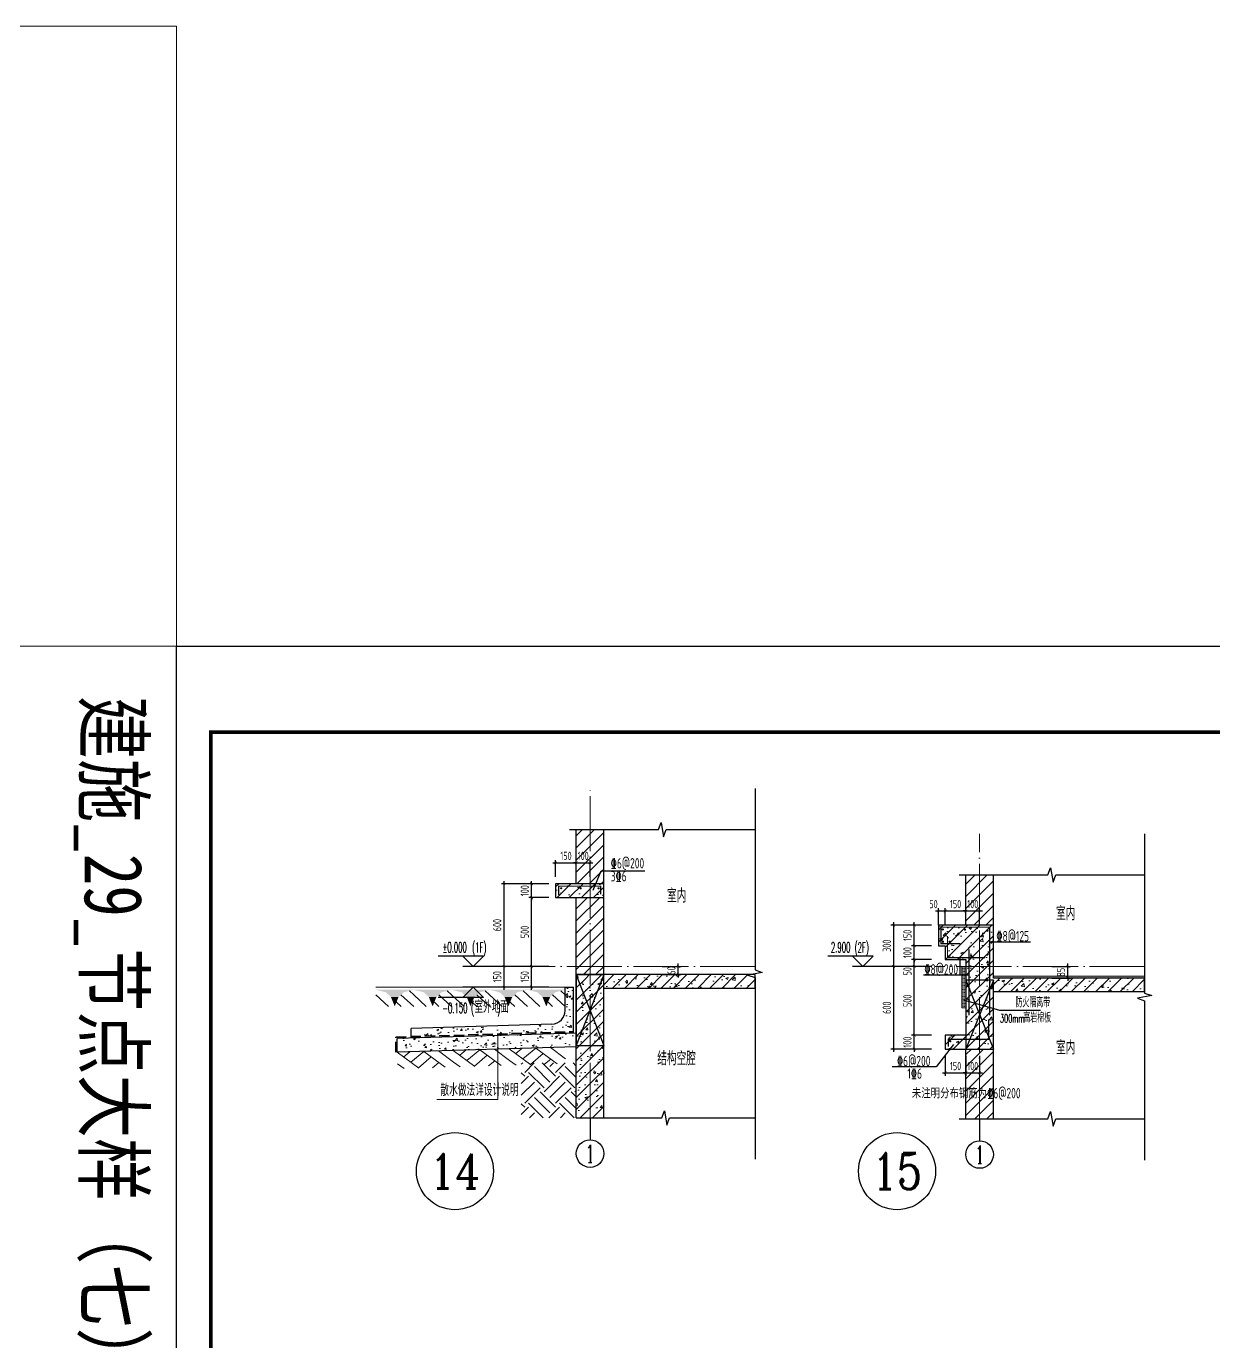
# Model space of a CAD drawing. Extents: x -668857 to 154266, y -275694 to 291306.
# Drawn here: x 112367 to 120992, y 162157 to 171707 of the extents above; entities that cross this region are included whole.
import ezdxf
from ezdxf.enums import TextEntityAlignment as Align

# ---------------------------------------------------------------- set-up
doc = ezdxf.new("R2010")
doc.units = 0
doc.header["$LTSCALE"] = 1000
doc.linetypes.add('DASH', pattern=[0.35, 0.25, -0.1])
doc.linetypes.add('DOTE', pattern=[2.42, 2, -0.2, 0.02, -0.2])
doc.layers.get('0').update_dxf_attribs({"linetype": 'CONTINUOUS'})
doc.layers.get('DEFPOINTS').update_dxf_attribs({"linetype": 'CONTINUOUS'})
for name, color, linetype in [('A-AXIS_TEXT', 7, 'CONTINUOUS'), ('AXIS', 3, 'CONTINUOUS'), ('COLUMN', 4, 'CONTINUOUS'), ('DIM', 2, 'CONTINUOUS'), ('DIM_ELEV', 3, 'CONTINUOUS'), ('DIM_IDEN', 67, 'CONTINUOUS'), ('DIM_SYMB', 3, 'CONTINUOUS'), ('PUB_TEXT', 2, 'CONTINUOUS'), ('REIN', 6, 'CONTINUOUS'), ('S-大样-砼线', 7, 'CONTINUOUS'), ('S-引出线', 40, 'CONTINUOUS'), ('TEXT', 2, 'CONTINUOUS'), ('WALL', 5, 'CONTINUOUS'), ('yichutu', 7, 'CONTINUOUS'), ('导图字', 7, 'CONTINUOUS'), ('立面-看线', 251, 'CONTINUOUS')]:
    doc.layers.add(name, color=color, linetype=linetype)
for name, color, linetype, lineweight in [('AXIS_TEXT', 7, 'CONTINUOUS', 20), ('DOTE', 19, 'DOTE', 9), ('PUB_HATCH', 8, 'CONTINUOUS', 9), ('内粉刷', 37, 'CONTINUOUS', 9), ('图框', 9, 'CONTINUOUS', 18), ('填充', 251, 'CONTINUOUS', 5), ('平面-排水沟', 86, 'CONTINUOUS', 15), ('立面-中轮廓线', 30, 'CONTINUOUS', 35), ('粉刷', 251, 'CONTINUOUS', 9)]:
    doc.layers.add(name, color=color, linetype=linetype, lineweight=lineweight)
doc.styles.add('_TCH_AXIS', font='COMPLEX', dxfattribs={"bigfont": 'GBCBIG'})
doc.styles.add('_TCH_DIM', font='SIMPLEX.shx', dxfattribs={"width": 0.7, "bigfont": 'GBCBIG.shx'})
doc.styles.add('COMPLEX', font='COMPLEX')
doc.styles.add('DIM_FONT_T3', font='SIMPLEX', dxfattribs={"width": 0.705882, "bigfont": 'GBCBIG'})
doc.styles.add('TSSD_DIMENSION', font='Tssdeng.shx', dxfattribs={"width": 0.7, "bigfont": 'tssdchn.shx'})
doc.styles.add('TSSD_REIN', font='tssdeng.shx', dxfattribs={"width": 0.7, "height": 300, "bigfont": 'tssdchn.shx'})
doc.styles.add('w', font='tssdeng.shx', dxfattribs={"width": 0.8, "bigfont": 'tssdchn.shx'})
doc.styles.add('黑体', font='simhei.ttf')
doc.dimstyles.new('TSSD_20_20', dxfattribs={"dimtxt": 60, "dimasz": 20, "dimexe": 20, "dimexo": 50, "dimgap": 20, "dimtad": 1, "dimdec": 0, "dimzin": 0, "dimdsep": 46, "dimtxsty": 'TSSD_DIMENSION', "dimblk": 'ARCHTICK', "dimblk1": 'ARCHTICK', "dimblk2": 'ARCHTICK', "dimcen": 0, "dimdle": 20, "dimclrt": 7, "dimadec": 0, "dimazin": 0, "dimtfac": 1, "dimtdec": 0, "dimtix": 1, "dimtmove": 2, "dimatfit": 3, "dimfxl": 0, "dimtolj": 1, "dimtzin": 0, "dimarcsym": 0})
pattern_1 = [(50, (28072.99, 249033.25), (143.452037, -12.550427), [15, -165]), (355, (28072.99, 249033.25), (-27.750267, 150.438427), [12, -132]), (100.4514, (28084.94, 249032.2), (115.701876, 137.88791), [12.74804, -140.22842]), (46.1842, (28072.99, 249073.25), (213.44821, -33.1038), [22.5, -247.5]), (96.6356, (28090.77, 249070.5), (186.93254, 194.82357), [19.12206, -210.3426]), (351.1842, (28072.99, 249073.25), (186.93239, 194.82372), [18, -198]), (21, (28092.99, 249063.25), (119.38141, -80.52378), [15, -165]), (326, (28092.99, 249063.25), (48.663066, 145.03001), [12, -132]), (71.4514, (28102.93, 249056.54), (168.044526, 64.5061), [12.74804, -140.22842]), (37.5, (28072.986, 249033.25), (2.431971, 66.578771), [0, -130.4, 0, -134, 0, -132.5]), (7.5, (28072.986, 249033.25), (52.613907, 78.882342), [0, -76.4, 0, -127.4, 0, -50.5]), (327.5, (28028.386, 249033.25), (106.764487, -4.510974), [0, -50, 0, -156, 0, -207]), (317.5, (28008.39, 249033.25), (116.637234, 20.020996), [0, -65, 0, -103.6, 0, -147])]
pattern_2 = [(45, (-562273.49, 314686.944), (-44.1941915, 44.1941915), [])]
pattern_3 = [(45, (-562273.49, 314642.066), (-44.194174, 44.194174), []), (50, (-562273.49, 314642.07), (179.315046, -15.688034), [18.75, -206.25]), (355, (-562273.49, 314642.07), (-34.687833, 188.048033), [15, -165]), (100.4514, (-562258.55, 314640.76), (144.627345, 172.359886), [15.935047, -175.28553]), (46.1842, (-562273.49, 314692.07), (266.81026, -41.379754), [28.125, -309.375]), (96.6356, (-562251.25, 314688.62), (233.66568, 243.52947), [23.90257, -262.92825]), (351.1842, (-562273.5, 314692.07), (233.66549, 243.52965), [22.5, -247.5]), (21, (-562248.49, 314679.57), (149.226763, -100.654723), [18.75, -206.25]), (326, (-562248.49, 314679.57), (60.828833, 181.28751), [15, -165]), (71.4514, (-562236.05, 314671.18), (210.055657, 80.632624), [15.935047, -175.28553]), (37.5, (-562273.49, 314642.066), (3.039964, 83.2234635), [0, -163, 0, -167.5, 0, -165.625]), (7.5, (-562273.49, 314642.07), (65.767384, 98.602928), [0, -95.5, 0, -159.25, 0, -63.125]), (327.5, (-562329.24, 314642.066), (133.455609, -5.638718), [0, -62.5, 0, -195, 0, -258.75]), (317.5, (-562354.24, 314642.07), (145.796542, 25.026246), [0, -81.25, 0, -129.5, 0, -183.75])]

# ---------------------------------------------------------------- blocks, each defined once
blk = doc.blocks.new('$LINEPAT$素土夯实')
at = {"color": 0}
for p, q in [((0, -210), (210, 0)), ((120, -300), (420, 0)), ((420, 0), (608, -188)), ((495, -300), (795, 0)), ((615, 0), (705, -90)), ((315, -105), (502, -293)), ((210, -210), (300, -300)), ((705, -300), (795, -210))]:
    blk.add_line(p, q, dxfattribs=at)
blk = doc.blocks.new('$LinePat$自然土壤')
at = {"color": 0}
for p, q in [((0, -90), (71, -19)), ((0, -300), (211, -89)), ((420, -300), (630, -90)), ((210, -300), (286, -224))]:
    blk.add_line(p, q, dxfattribs=at)
for points in [[(0, 0), (630, 0), (168, -45), (462, -45)], [(168, -45), (462, -45), (252, -132), (378, -132)], [(252, -132), (378, -132), (315, -300)]]:
    blk.add_solid(points, dxfattribs=at)
blk = doc.blocks.new('sanshui')
at = {"layer": '粉刷'}
h = blk.add_hatch(dxfattribs=at)
h.set_pattern_fill('混凝土', color=256, scale=20)
h.set_pattern_definition(pattern_1)
edge = h.paths.add_edge_path()
edge.add_line((346317.8, 427329.6), (346257.8, 427329.6))
edge.add_line((346257.8, 427329.6), (346257.8, 427160.3))
edge.add_arc((346157.8, 427160.3), 100, 271.71836, 360, ccw=False)
edge.add_line((346160.8, 427060.3), (345137.8, 427029.6))
edge.add_line((345137.8, 427029.6), (345137.8, 426969.6))
edge.add_line((345137.8, 426969.6), (346317.8, 427005))
edge.add_line((346317.8, 427005), (346317.8, 427329.6))
h = blk.add_hatch(dxfattribs=at)
h.set_pattern_fill('混凝土', color=256, scale=20)
h.set_pattern_definition(pattern_1)
h.paths.add_polyline_path([(346337.8, 426895.6), (346337.8, 426995.6), (345037.8, 426956.6), (345037.8, 426856.6)])
at = {"layer": 'COLUMN'}
for p, q in [((346257.8, 427329.6), (346317.8, 427329.6)), ((346257.8, 427160.3), (346257.8, 427329.6)), ((346317.8, 426995), (346317.8, 427329.6)), ((346160.8, 427060.3), (345137.8, 427029.6)), ((345137.8, 426959.6), (345137.8, 427029.6)), ((346338.1, 426995.6), (345037.8, 426956.6)), ((345037.8, 426856.6), (345037.8, 426956.6)), ((346338.1, 426895.6), (345037.8, 426856.6))]:
    blk.add_line(p, q, dxfattribs=at)
blk.add_arc((346157.8, 427160.3), 100, 271.71836, 0, dxfattribs=at)
at = {"layer": '立面-中轮廓线', "linetype": 'DASH', "ltscale": 0.3}
blk.add_lwpolyline([(345027.8, 426856.6), (345027.8, 426966.3), (346317.8, 427005)], dxfattribs=at)
at = {"layer": '粉刷'}
blk.add_line((344881.5, 427329.6), (346257.8, 427329.6), dxfattribs=at)
at = {"layer": '粉刷', "yscale": 0.4, "zscale": 0.4}
for name, p, xscale, rotation in [('$LinePat$自然土壤', (345156.8, 427309.6), -0.4369306507241237, 359.9999999999903), ('$LinePat$自然土壤', (345432, 427309.6), -0.4369306507241237, 359.9999999999903), ('$LinePat$自然土壤', (345707.3, 427309.6), -0.4369306507241237, 359.9999999999903), ('$LinePat$自然土壤', (345982.6, 427309.6), -0.4369306507241237, 359.9999999999903), ('$LinePat$自然土壤', (346257.8, 427309.6), -0.4369306507241237, 359.9999999999903), ('$LINEPAT$素土夯实', (345444.5, 426868.8), -0.5117605352322558, 1.718358001643932), ('$LINEPAT$素土夯实', (345851.2, 426881), -0.5117605352322558, 1.718358001643932), ('$LINEPAT$素土夯实', (346257.8, 426893.2), -0.5117605352322558, 1.718358001643932)]:
    blk.add_blockref(name, p, dxfattribs=dict(at, xscale=xscale, rotation=rotation))
blk = doc.blocks.new('GFDDDDRG')
at = {"layer": '图框'}
blk.add_lwpolyline([(923310, -107437), (923310, -159999), (893610, -159999), (893610, -107437)], close=True, dxfattribs=at)
blk.add_lwpolyline([(923310, -107437), (923310, -159999), (893610, -159999), (893610, -107437)], close=True, dxfattribs=at)
at = {"layer": '图框', "const_width": 50}
blk.add_lwpolyline([(894110, -159499), (922810, -159499), (922810, -108687), (894110, -108687)], close=True, dxfattribs=at)
blk = doc.blocks.new('yct-1051-594-26275-14850-25-1002.0')
at = {"layer": 'yichutu', "color": 7}
blk.add_lwpolyline([(0, 0), (0, 14850), (26275, 14850), (26275, 0)], close=True, dxfattribs=at)
blk = doc.blocks.new('VDVDXAXFSFFX')
at = {"layer": 'PUB_HATCH'}
h = blk.add_hatch(dxfattribs=at)
h.set_pattern_fill('DOTS', color=251, scale=2, style=0)
h.set_pattern_definition([(0, (924712.4965, -148185.593), (1.5875, 3.175), [0, -3.175])])
h.paths.add_polyline_path([(924682.5, -148185.6), (924712.5, -148185.6), (924712.5, -147935.6), (924712.5, -147885.6), (924712.5, -147885.6), (924712.5, -147885.6), (924682.5, -147885.6)])
at = {"layer": 'DIM_IDEN', "color": 5}
for p, q in [((924695.5, -148129.3), (924955.6, -148202.9)), ((924955.6, -148202.9), (925253.4, -148202.9))]:
    blk.add_line(p, q, dxfattribs=at)
at = {"layer": 'PUB_HATCH', "color": 5}
blk.add_lwpolyline([(924712.5, -147885.6), (924682.5, -147885.6), (924682.5, -148185.6), (924712.5, -148185.6)], close=True, dxfattribs=at)
at = {"layer": 'PUB_TEXT', "style": 'DIM_FONT_T3', "width": 0.705882}
blk.add_text('防火隔离带', height=71.49, dxfattribs=at).set_placement((925072.6, -148181.9))
at = {"layer": 'PUB_TEXT', "color": 5, "style": 'DIM_FONT_T3'}
for s, height, width, p in [('高岩棉板', 71.49, 0.705882, (925129.8, -148292.9)), ('300mm', 59.5, 0.49827, (924960.4, -148292.9))]:
    blk.add_text(s, height=height, dxfattribs=dict(at, width=width)).set_placement(p)
blk = doc.blocks.new('_ArchTick')
at = {"color": 0, "linetype": 'ByBlock', "const_width": 0.15}
blk.add_lwpolyline([(-0.5, -0.5), (0.5, 0.5)], dxfattribs=at)
blk = doc.blocks.new('*D2344')
at = {"layer": 'DEFPOINTS', "color": 0}
for p in [(116936.8, 164881.4), (117102.8, 164881.4), (116936.8, 164821.4)]:
    blk.add_point(p, dxfattribs=at)
at = {"layer": 'DIM', "color": 0, "lineweight": -2}
for p, q in [((116986.8, 164881.4), (117122.8, 164881.4)), ((117102.8, 164881.4), (117102.8, 164901.4)), ((117102.8, 164821.4), (117102.8, 164881.4)), ((116986.8, 164821.4), (117122.8, 164821.4)), ((117102.8, 164821.4), (117102.8, 164801.4))]:
    blk.add_line(p, q, dxfattribs=at)
at = {"layer": 'DIM', "color": 0, "lineweight": -2, "xscale": 20, "yscale": 20, "zscale": 20}
for p, rotation in [((117102.8, 164881.4), 270), ((117102.8, 164821.4), 90)]:
    blk.add_blockref('_ArchTick', p, dxfattribs=dict(at, rotation=rotation))
at = {"layer": 'DIM', "color": 7, "insert": (117052.8, 164851.4), "char_height": 60, "attachment_point": 5, "rotation": 90, "style": 'TSSD_DIMENSION'}
blk.add_mtext('\\A1;60', dxfattribs=at)
blk = doc.blocks.new('*D2640')
at = {"layer": 'DEFPOINTS', "color": 0}
for p in [(118667.3, 164881.4), (118967.3, 164881.4), (118967.3, 164281.4)]:
    blk.add_point(p, dxfattribs=at)
at = {"layer": 'DIM', "color": 0, "lineweight": -2}
for p, q in [((118917.3, 164881.4), (118647.3, 164881.4)), ((118667.3, 164261.4), (118667.3, 164901.4)), ((118917.3, 164281.4), (118647.3, 164281.4))]:
    blk.add_line(p, q, dxfattribs=at)
at = {"layer": 'DIM', "color": 0, "lineweight": -2, "xscale": 20, "yscale": 20, "zscale": 20}
for p, rotation in [((118667.3, 164881.4), 90), ((118667.3, 164281.4), 270)]:
    blk.add_blockref('_ArchTick', p, dxfattribs=dict(at, rotation=rotation))
at = {"layer": 'DIM', "color": 7, "insert": (118617.3, 164581.4), "char_height": 60, "attachment_point": 5, "rotation": 90, "style": 'TSSD_DIMENSION'}
blk.add_mtext('\\A1;600', dxfattribs=at)
blk = doc.blocks.new('*D2641')
at = {"layer": 'DEFPOINTS', "color": 0}
for p in [(118667.3, 165181.4), (118967.3, 165181.4), (118967.3, 164881.4)]:
    blk.add_point(p, dxfattribs=at)
at = {"layer": 'DIM', "color": 0, "lineweight": -2}
for p, q in [((118917.3, 165181.4), (118647.3, 165181.4)), ((118667.3, 164861.4), (118667.3, 165201.4)), ((118917.3, 164881.4), (118647.3, 164881.4))]:
    blk.add_line(p, q, dxfattribs=at)
at = {"layer": 'DIM', "color": 0, "lineweight": -2, "xscale": 20, "yscale": 20, "zscale": 20}
for p, rotation in [((118667.3, 165181.4), 90), ((118667.3, 164881.4), 270)]:
    blk.add_blockref('_ArchTick', p, dxfattribs=dict(at, rotation=rotation))
at = {"layer": 'DIM', "color": 7, "insert": (118617.3, 165031.4), "char_height": 60, "attachment_point": 5, "rotation": 90, "style": 'TSSD_DIMENSION'}
blk.add_mtext('\\A1;300', dxfattribs=at)
blk = doc.blocks.new('*D2643')
at = {"layer": 'DEFPOINTS', "color": 0}
for p in [(119766.7, 164881.4), (119932.7, 164881.4), (119766.7, 164796.4)]:
    blk.add_point(p, dxfattribs=at)
at = {"layer": 'DIM', "color": 0, "lineweight": -2}
for p, q in [((119816.7, 164881.4), (119952.7, 164881.4)), ((119932.7, 164881.4), (119932.7, 164901.4)), ((119932.7, 164796.4), (119932.7, 164881.4)), ((119816.7, 164796.4), (119952.7, 164796.4)), ((119932.7, 164796.4), (119932.7, 164776.4))]:
    blk.add_line(p, q, dxfattribs=at)
at = {"layer": 'DIM', "color": 0, "lineweight": -2, "xscale": 20, "yscale": 20, "zscale": 20}
for p, rotation in [((119932.7, 164881.4), 270), ((119932.7, 164796.4), 90)]:
    blk.add_blockref('_ArchTick', p, dxfattribs=dict(at, rotation=rotation))
at = {"layer": 'DIM', "color": 7, "insert": (119882.7, 164838.9), "char_height": 60, "attachment_point": 5, "rotation": 90, "style": 'TSSD_DIMENSION'}
blk.add_mtext('\\A1;85', dxfattribs=at)
blk = doc.blocks.new('*D2644')
at = {"layer": 'DEFPOINTS', "color": 0}
for p in [(116362, 165633.8), (116212, 165481.5), (116362, 165481.5)]:
    blk.add_point(p, dxfattribs=at)
at = {"layer": 'DIM', "color": 0, "lineweight": -2}
for p, q in [((116192, 165633.8), (116382, 165633.8)), ((116212, 165531.5), (116212, 165653.8)), ((116362, 165531.5), (116362, 165653.8))]:
    blk.add_line(p, q, dxfattribs=at)
at = {"layer": 'DIM', "color": 0, "lineweight": -2, "xscale": 20, "yscale": 20, "zscale": 20, "rotation": 180}
blk.add_blockref('_ArchTick', (116212, 165633.8), dxfattribs=at)
at = {"layer": 'DIM', "color": 0, "lineweight": -2, "xscale": 20, "yscale": 20, "zscale": 20}
blk.add_blockref('_ArchTick', (116362, 165633.8), dxfattribs=at)
at = {"layer": 'DIM', "color": 7, "insert": (116287, 165683.8), "char_height": 60, "attachment_point": 5, "style": 'TSSD_DIMENSION'}
blk.add_mtext('\\A1;150', dxfattribs=at)
blk = doc.blocks.new('*D2645')
at = {"layer": 'DEFPOINTS', "color": 0}
for p in [(116462, 165633.8), (116362, 165481.5), (116462, 165481.5)]:
    blk.add_point(p, dxfattribs=at)
at = {"layer": 'DIM', "color": 0, "lineweight": -2}
for p, q in [((116362, 165633.8), (116342, 165633.8)), ((116362, 165531.5), (116362, 165653.8)), ((116362, 165633.8), (116462, 165633.8)), ((116462, 165531.5), (116462, 165653.8)), ((116462, 165633.8), (116482, 165633.8))]:
    blk.add_line(p, q, dxfattribs=at)
at = {"layer": 'DIM', "color": 0, "lineweight": -2, "xscale": 20, "yscale": 20, "zscale": 20}
blk.add_blockref('_ArchTick', (116362, 165633.8), dxfattribs=at)
at = {"layer": 'DIM', "color": 0, "lineweight": -2, "xscale": 20, "yscale": 20, "zscale": 20, "rotation": 180}
blk.add_blockref('_ArchTick', (116462, 165633.8), dxfattribs=at)
at = {"layer": 'DIM', "color": 7, "insert": (116412, 165683.8), "char_height": 60, "attachment_point": 5, "style": 'TSSD_DIMENSION'}
blk.add_mtext('\\A1;100', dxfattribs=at)
blk = doc.blocks.new('*D2646')
at = {"layer": 'DEFPOINTS', "color": 0}
for p in [(116037.4, 165481.4), (116212, 165481.4), (116212, 165381.4)]:
    blk.add_point(p, dxfattribs=at)
at = {"layer": 'DIM', "color": 0, "lineweight": -2}
for p, q in [((116162, 165481.4), (116017.4, 165481.4)), ((116037.4, 165481.4), (116037.4, 165501.4)), ((116037.4, 165381.4), (116037.4, 165481.4)), ((116162, 165381.4), (116017.4, 165381.4)), ((116037.4, 165381.4), (116037.4, 165361.4))]:
    blk.add_line(p, q, dxfattribs=at)
at = {"layer": 'DIM', "color": 0, "lineweight": -2, "xscale": 20, "yscale": 20, "zscale": 20}
for p, rotation in [((116037.4, 165481.4), 270), ((116037.4, 165381.4), 90)]:
    blk.add_blockref('_ArchTick', p, dxfattribs=dict(at, rotation=rotation))
at = {"layer": 'DIM', "color": 7, "insert": (115987.4, 165431.4), "char_height": 60, "attachment_point": 5, "rotation": 90, "style": 'TSSD_DIMENSION'}
blk.add_mtext('\\A1;100', dxfattribs=at)
blk = doc.blocks.new('*D2647')
at = {"layer": 'DEFPOINTS', "color": 0}
for p in [(116037.4, 165381.4), (116212, 165381.4), (116212, 164881.4)]:
    blk.add_point(p, dxfattribs=at)
at = {"layer": 'DIM', "color": 0, "lineweight": -2}
for p, q in [((116162, 165381.4), (116017.4, 165381.4)), ((116037.4, 164861.4), (116037.4, 165401.4)), ((116162, 164881.4), (116017.4, 164881.4))]:
    blk.add_line(p, q, dxfattribs=at)
at = {"layer": 'DIM', "color": 0, "lineweight": -2, "xscale": 20, "yscale": 20, "zscale": 20}
for p, rotation in [((116037.4, 165381.4), 90), ((116037.4, 164881.4), 270)]:
    blk.add_blockref('_ArchTick', p, dxfattribs=dict(at, rotation=rotation))
at = {"layer": 'DIM', "color": 7, "insert": (115987.4, 165131.4), "char_height": 60, "attachment_point": 5, "rotation": 90, "style": 'TSSD_DIMENSION'}
blk.add_mtext('\\A1;500', dxfattribs=at)
blk = doc.blocks.new('*D2648')
at = {"layer": 'DEFPOINTS', "color": 0}
for p in [(116037.4, 164881.4), (116212, 164881.4), (116212, 164731.4)]:
    blk.add_point(p, dxfattribs=at)
at = {"layer": 'DIM', "color": 0, "lineweight": -2}
for p, q in [((116162, 164881.4), (116017.4, 164881.4)), ((116037.4, 164711.4), (116037.4, 164901.4)), ((116162, 164731.4), (116017.4, 164731.4))]:
    blk.add_line(p, q, dxfattribs=at)
at = {"layer": 'DIM', "color": 0, "lineweight": -2, "xscale": 20, "yscale": 20, "zscale": 20}
for p, rotation in [((116037.4, 164881.4), 90), ((116037.4, 164731.4), 270)]:
    blk.add_blockref('_ArchTick', p, dxfattribs=dict(at, rotation=rotation))
at = {"layer": 'DIM', "color": 7, "insert": (115987.4, 164806.4), "char_height": 60, "attachment_point": 5, "rotation": 90, "style": 'TSSD_DIMENSION'}
blk.add_mtext('\\A1;150', dxfattribs=at)
blk = doc.blocks.new('*D2649')
at = {"layer": 'DEFPOINTS', "color": 0}
for p in [(119041.9, 165283.8), (118991.9, 165131.5), (119041.9, 165131.5)]:
    blk.add_point(p, dxfattribs=at)
at = {"layer": 'DIM', "color": 0, "lineweight": -2}
for p, q in [((118971.9, 165283.8), (119061.9, 165283.8)), ((118991.9, 165181.5), (118991.9, 165303.8)), ((119041.9, 165181.5), (119041.9, 165303.8))]:
    blk.add_line(p, q, dxfattribs=at)
at = {"layer": 'DIM', "color": 0, "lineweight": -2, "xscale": 20, "yscale": 20, "zscale": 20, "rotation": 180}
blk.add_blockref('_ArchTick', (118991.9, 165283.8), dxfattribs=at)
at = {"layer": 'DIM', "color": 0, "lineweight": -2, "xscale": 20, "yscale": 20, "zscale": 20}
blk.add_blockref('_ArchTick', (119041.9, 165283.8), dxfattribs=at)
at = {"layer": 'DIM', "color": 7, "insert": (118956.5, 165333.8), "char_height": 60, "attachment_point": 5, "style": 'TSSD_DIMENSION'}
blk.add_mtext('\\A1;50', dxfattribs=at)
blk = doc.blocks.new('*D2650')
at = {"layer": 'DEFPOINTS', "color": 0}
for p in [(119191.9, 165283.8), (119041.9, 165131.5), (119191.9, 165131.5)]:
    blk.add_point(p, dxfattribs=at)
at = {"layer": 'DIM', "color": 0, "lineweight": -2}
for p, q in [((119021.9, 165283.8), (119211.9, 165283.8)), ((119041.9, 165181.5), (119041.9, 165303.8)), ((119191.9, 165181.5), (119191.9, 165303.8))]:
    blk.add_line(p, q, dxfattribs=at)
at = {"layer": 'DIM', "color": 0, "lineweight": -2, "xscale": 20, "yscale": 20, "zscale": 20, "rotation": 180}
blk.add_blockref('_ArchTick', (119041.9, 165283.8), dxfattribs=at)
at = {"layer": 'DIM', "color": 0, "lineweight": -2, "xscale": 20, "yscale": 20, "zscale": 20}
blk.add_blockref('_ArchTick', (119191.9, 165283.8), dxfattribs=at)
at = {"layer": 'DIM', "color": 7, "insert": (119116.9, 165333.8), "char_height": 60, "attachment_point": 5, "style": 'TSSD_DIMENSION'}
blk.add_mtext('\\A1;150', dxfattribs=at)
blk = doc.blocks.new('*D2651')
at = {"layer": 'DEFPOINTS', "color": 0}
for p in [(119291.9, 165283.8), (119191.9, 165131.5), (119291.9, 165131.5)]:
    blk.add_point(p, dxfattribs=at)
at = {"layer": 'DIM', "color": 0, "lineweight": -2}
for p, q in [((119191.9, 165283.8), (119171.9, 165283.8)), ((119191.9, 165181.5), (119191.9, 165303.8)), ((119191.9, 165283.8), (119291.9, 165283.8)), ((119291.9, 165181.5), (119291.9, 165303.8)), ((119291.9, 165283.8), (119311.9, 165283.8))]:
    blk.add_line(p, q, dxfattribs=at)
at = {"layer": 'DIM', "color": 0, "lineweight": -2, "xscale": 20, "yscale": 20, "zscale": 20}
blk.add_blockref('_ArchTick', (119191.9, 165283.8), dxfattribs=at)
at = {"layer": 'DIM', "color": 0, "lineweight": -2, "xscale": 20, "yscale": 20, "zscale": 20, "rotation": 180}
blk.add_blockref('_ArchTick', (119291.9, 165283.8), dxfattribs=at)
at = {"layer": 'DIM', "color": 7, "insert": (119241.9, 165333.8), "char_height": 60, "attachment_point": 5, "style": 'TSSD_DIMENSION'}
blk.add_mtext('\\A1;100', dxfattribs=at)
blk = doc.blocks.new('*D2652')
at = {"layer": 'DEFPOINTS', "color": 0}
for p in [(119041.9, 164281.4), (119191.9, 164281.4), (119191.9, 164107.7)]:
    blk.add_point(p, dxfattribs=at)
at = {"layer": 'DIM', "color": 0, "lineweight": -2}
for p, q in [((119041.9, 164231.4), (119041.9, 164087.7)), ((119191.9, 164231.4), (119191.9, 164087.7)), ((119021.9, 164107.7), (119211.9, 164107.7))]:
    blk.add_line(p, q, dxfattribs=at)
at = {"layer": 'DIM', "color": 0, "lineweight": -2, "xscale": 20, "yscale": 20, "zscale": 20, "rotation": 180}
blk.add_blockref('_ArchTick', (119041.9, 164107.7), dxfattribs=at)
at = {"layer": 'DIM', "color": 0, "lineweight": -2, "xscale": 20, "yscale": 20, "zscale": 20}
blk.add_blockref('_ArchTick', (119191.9, 164107.7), dxfattribs=at)
at = {"layer": 'DIM', "color": 7, "insert": (119116.9, 164157.7), "char_height": 60, "attachment_point": 5, "style": 'TSSD_DIMENSION'}
blk.add_mtext('\\A1;150', dxfattribs=at)
blk = doc.blocks.new('*D2653')
at = {"layer": 'DEFPOINTS', "color": 0}
for p in [(119191.9, 164281.4), (119291.9, 164281.4), (119291.9, 164107.7)]:
    blk.add_point(p, dxfattribs=at)
at = {"layer": 'DIM', "color": 0, "lineweight": -2}
for p, q in [((119191.9, 164231.4), (119191.9, 164087.7)), ((119291.9, 164231.4), (119291.9, 164087.7)), ((119191.9, 164107.7), (119171.9, 164107.7)), ((119191.9, 164107.7), (119291.9, 164107.7)), ((119291.9, 164107.7), (119311.9, 164107.7))]:
    blk.add_line(p, q, dxfattribs=at)
at = {"layer": 'DIM', "color": 0, "lineweight": -2, "xscale": 20, "yscale": 20, "zscale": 20}
blk.add_blockref('_ArchTick', (119191.9, 164107.7), dxfattribs=at)
at = {"layer": 'DIM', "color": 0, "lineweight": -2, "xscale": 20, "yscale": 20, "zscale": 20, "rotation": 180}
blk.add_blockref('_ArchTick', (119291.9, 164107.7), dxfattribs=at)
at = {"layer": 'DIM', "color": 7, "insert": (119241.9, 164157.7), "char_height": 60, "attachment_point": 5, "style": 'TSSD_DIMENSION'}
blk.add_mtext('\\A1;100', dxfattribs=at)
blk = doc.blocks.new('*D2654')
at = {"layer": 'DEFPOINTS', "color": 0}
for p in [(118817.3, 165181.4), (118991.9, 165181.4), (118991.9, 165031.4)]:
    blk.add_point(p, dxfattribs=at)
at = {"layer": 'DIM', "color": 0, "lineweight": -2}
for p, q in [((118941.9, 165181.4), (118797.3, 165181.4)), ((118817.3, 165011.4), (118817.3, 165201.4)), ((118941.9, 165031.4), (118797.3, 165031.4))]:
    blk.add_line(p, q, dxfattribs=at)
at = {"layer": 'DIM', "color": 0, "lineweight": -2, "xscale": 20, "yscale": 20, "zscale": 20}
for p, rotation in [((118817.3, 165181.4), 90), ((118817.3, 165031.4), 270)]:
    blk.add_blockref('_ArchTick', p, dxfattribs=dict(at, rotation=rotation))
at = {"layer": 'DIM', "color": 7, "insert": (118767.3, 165106.4), "char_height": 60, "attachment_point": 5, "rotation": 90, "style": 'TSSD_DIMENSION'}
blk.add_mtext('\\A1;150', dxfattribs=at)
blk = doc.blocks.new('*D2655')
at = {"layer": 'DEFPOINTS', "color": 0}
for p in [(118817.3, 165031.4), (118991.9, 165031.4), (118991.9, 164931.4)]:
    blk.add_point(p, dxfattribs=at)
at = {"layer": 'DIM', "color": 0, "lineweight": -2}
for p, q in [((118817.3, 165031.4), (118817.3, 165051.4)), ((118941.9, 165031.4), (118797.3, 165031.4)), ((118817.3, 164931.4), (118817.3, 165031.4)), ((118941.9, 164931.4), (118797.3, 164931.4)), ((118817.3, 164931.4), (118817.3, 164911.4))]:
    blk.add_line(p, q, dxfattribs=at)
at = {"layer": 'DIM', "color": 0, "lineweight": -2, "xscale": 20, "yscale": 20, "zscale": 20}
for p, rotation in [((118817.3, 165031.4), 270), ((118817.3, 164931.4), 90)]:
    blk.add_blockref('_ArchTick', p, dxfattribs=dict(at, rotation=rotation))
at = {"layer": 'DIM', "color": 7, "insert": (118767.3, 164981.4), "char_height": 60, "attachment_point": 5, "rotation": 90, "style": 'TSSD_DIMENSION'}
blk.add_mtext('\\A1;100', dxfattribs=at)
blk = doc.blocks.new('*D2656')
at = {"layer": 'DEFPOINTS', "color": 0}
for p in [(118817.3, 164931.4), (118991.9, 164931.4), (118991.9, 164881.4)]:
    blk.add_point(p, dxfattribs=at)
at = {"layer": 'DIM', "color": 0, "lineweight": -2}
for p, q in [((118817.3, 164861.4), (118817.3, 164951.4)), ((118941.9, 164931.4), (118797.3, 164931.4)), ((118941.9, 164881.4), (118797.3, 164881.4))]:
    blk.add_line(p, q, dxfattribs=at)
at = {"layer": 'DIM', "color": 0, "lineweight": -2, "xscale": 20, "yscale": 20, "zscale": 20}
for p, rotation in [((118817.3, 164931.4), 90), ((118817.3, 164881.4), 270)]:
    blk.add_blockref('_ArchTick', p, dxfattribs=dict(at, rotation=rotation))
at = {"layer": 'DIM', "color": 7, "insert": (118767.3, 164846), "char_height": 60, "attachment_point": 5, "rotation": 90, "style": 'TSSD_DIMENSION'}
blk.add_mtext('\\A1;50', dxfattribs=at)
blk = doc.blocks.new('*D2657')
at = {"layer": 'DEFPOINTS', "color": 0}
for p in [(118817.3, 164881.4), (118991.9, 164881.4), (118991.9, 164381.4)]:
    blk.add_point(p, dxfattribs=at)
at = {"layer": 'DIM', "color": 0, "lineweight": -2}
for p, q in [((118941.9, 164881.4), (118797.3, 164881.4)), ((118817.3, 164361.4), (118817.3, 164901.4)), ((118941.9, 164381.4), (118797.3, 164381.4))]:
    blk.add_line(p, q, dxfattribs=at)
at = {"layer": 'DIM', "color": 0, "lineweight": -2, "xscale": 20, "yscale": 20, "zscale": 20}
for p, rotation in [((118817.3, 164881.4), 90), ((118817.3, 164381.4), 270)]:
    blk.add_blockref('_ArchTick', p, dxfattribs=dict(at, rotation=rotation))
at = {"layer": 'DIM', "color": 7, "insert": (118767.3, 164631.4), "char_height": 60, "attachment_point": 5, "rotation": 90, "style": 'TSSD_DIMENSION'}
blk.add_mtext('\\A1;500', dxfattribs=at)
blk = doc.blocks.new('*D2658')
at = {"layer": 'DEFPOINTS', "color": 0}
for p in [(118817.3, 164381.4), (118991.9, 164381.4), (118991.9, 164281.4)]:
    blk.add_point(p, dxfattribs=at)
at = {"layer": 'DIM', "color": 0, "lineweight": -2}
for p, q in [((118941.9, 164381.4), (118797.3, 164381.4)), ((118817.3, 164381.4), (118817.3, 164401.4)), ((118817.3, 164281.4), (118817.3, 164381.4)), ((118941.9, 164281.4), (118797.3, 164281.4)), ((118817.3, 164281.4), (118817.3, 164261.4))]:
    blk.add_line(p, q, dxfattribs=at)
at = {"layer": 'DIM', "color": 0, "lineweight": -2, "xscale": 20, "yscale": 20, "zscale": 20}
for p, rotation in [((118817.3, 164381.4), 270), ((118817.3, 164281.4), 90)]:
    blk.add_blockref('_ArchTick', p, dxfattribs=dict(at, rotation=rotation))
at = {"layer": 'DIM', "color": 7, "insert": (118767.3, 164331.4), "char_height": 60, "attachment_point": 5, "rotation": 90, "style": 'TSSD_DIMENSION'}
blk.add_mtext('\\A1;100', dxfattribs=at)
blk = doc.blocks.new('*D2666')
at = {"layer": 'DEFPOINTS', "color": 0}
for p in [(115837.4, 164881.4), (116137.4, 164881.4), (116137.4, 164731)]:
    blk.add_point(p, dxfattribs=at)
at = {"layer": 'DIM', "color": 0, "lineweight": -2}
for p, q in [((116087.4, 164881.4), (115817.4, 164881.4)), ((115837.4, 164711), (115837.4, 164901.4)), ((116087.4, 164731), (115817.4, 164731))]:
    blk.add_line(p, q, dxfattribs=at)
at = {"layer": 'DIM', "color": 0, "lineweight": -2, "xscale": 20, "yscale": 20, "zscale": 20}
for p, rotation in [((115837.4, 164881.4), 90), ((115837.4, 164731), 270)]:
    blk.add_blockref('_ArchTick', p, dxfattribs=dict(at, rotation=rotation))
at = {"layer": 'DIM', "color": 7, "insert": (115787.4, 164806.2), "char_height": 60, "attachment_point": 5, "rotation": 90, "style": 'TSSD_DIMENSION'}
blk.add_mtext('\\A1;150', dxfattribs=at)
blk = doc.blocks.new('*D2667')
at = {"layer": 'DEFPOINTS', "color": 0}
for p in [(115837.4, 165481.4), (116137.4, 165481.4), (116137.4, 164881.4)]:
    blk.add_point(p, dxfattribs=at)
at = {"layer": 'DIM', "color": 0, "lineweight": -2}
for p, q in [((116087.4, 165481.4), (115817.4, 165481.4)), ((115837.4, 164861.4), (115837.4, 165501.4)), ((116087.4, 164881.4), (115817.4, 164881.4))]:
    blk.add_line(p, q, dxfattribs=at)
at = {"layer": 'DIM', "color": 0, "lineweight": -2, "xscale": 20, "yscale": 20, "zscale": 20}
for p, rotation in [((115837.4, 165481.4), 90), ((115837.4, 164881.4), 270)]:
    blk.add_blockref('_ArchTick', p, dxfattribs=dict(at, rotation=rotation))
at = {"layer": 'DIM', "color": 7, "insert": (115787.4, 165181.4), "char_height": 60, "attachment_point": 5, "rotation": 90, "style": 'TSSD_DIMENSION'}
blk.add_mtext('\\A1;600', dxfattribs=at)
blk = doc.blocks.new('_AXISO')
blk.add_circle((0, 0), 0.5)
at = {"layer": 'A-AXIS_TEXT', "style": 'COMPLEX', "width": 1.041667}
blk.add_attdef('A', text='', height=0.56, dxfattribs=at).set_placement((-0.25, -0.28), (0.25, -0.28), align=Align.FIT)
blk = doc.blocks.new('20210809.04121594')
at = {"layer": 'REIN', "const_width": 9}
blk.add_lwpolyline([(87154.5, 67699.5), (87154.5, 67763.3), (87458.5, 67763.3), (87458.5, 67705.3)], dxfattribs=at)
at = {"layer": 'REIN', "const_width": 8}
for points in [[(87168, 67748.2, 1), (87176, 67748.2, 1)], [(87309.6, 67748.2, 1), (87317.6, 67748.2, 1)], [(87439.5, 67748.2, 1), (87447.5, 67748.2, 1)]]:
    blk.add_lwpolyline(points, format="xyb", close=True, dxfattribs=at)
at = {"layer": 'S-大样-砼线'}
for p, q in [((87281.9, 67120.9), (87481.9, 66605.9)), ((87481.9, 67120.9), (87281.9, 66605.9))]:
    blk.add_line(p, q, dxfattribs=at)
blk.add_lwpolyline([(87481.9, 67120.9), (87281.9, 67120.9), (87281.9, 66605.9), (87481.9, 66605.9)], close=True, dxfattribs=at)
at = {"layer": 'S-引出线'}
blk.add_lwpolyline([(87404, 67733.9), (87462.1, 67875.5), (87780.5, 67875.5)], dxfattribs=at)
at = {"layer": 'TEXT', "style": 'w', "width": 0.7}
for s, p in [('%%1326@200', (87531.6, 67892.2)), ('3%%1326', (87531.6, 67797.9))]:
    blk.add_text(s, height=75, rotation=0, dxfattribs=at).set_placement(p)
blk = doc.blocks.new('A$C696610E5')
at = {"layer": 'REIN', "const_width": 9}
for points in [[(494.5, 974.7), (353.3, 974.7), (353.3, 1095), (708.3, 1095), (708.3, 454.9)], [(401.6, 1031.7), (401.6, 872.6), (673.9, 872.6)], [(557.8, 934), (557.8, 454.9)]]:
    blk.add_lwpolyline(points, dxfattribs=at)
at = {"layer": 'REIN', "const_width": 8}
for points in [[(363.4, 1078.3, 1), (371.4, 1078.3, 1)], [(524.5, 1076.9, 1), (532.5, 1076.9, 1)], [(687.7, 1068.7, 1), (695.7, 1068.7, 1)], [(364.5, 988.6, 1), (372.5, 988.6, 1)], [(412.3, 989.2, 1), (420.3, 989.2, 1)], [(412.3, 887.1, 1), (420.3, 887.1, 1)], [(569.2, 886.1, 1), (577.2, 886.1, 1)], [(687.7, 895.7, 1), (695.7, 895.7, 1)], [(418.3, 266.1, 1), (426.3, 266.1, 1)]]:
    blk.add_lwpolyline(points, format="xyb", close=True, dxfattribs=at)
at = {"layer": 'REIN'}
blk.add_lwpolyline([(407.7, 227.9, 9, 9, 0), (407.7, 280.9, 9, 9, 0), (700.1, 280.9, 9, 9, 0), (700.1, 425.3, 9, 9, 0)], format="xyseb", dxfattribs=at)
at = {"layer": 'S-大样-砼线'}
for p, q in [((534.9, 709.9), (734.9, 209.8)), ((734.9, 709.9), (534.9, 209.8))]:
    blk.add_line(p, q, dxfattribs=at)
blk.add_lwpolyline([(734.9, 709.9), (534.9, 709.9), (534.9, 209.8), (734.9, 209.8)], close=True, dxfattribs=at)
at = {"layer": 'S-引出线'}
for p, q in [((704.2, 988.5), (1004.3, 988.5)), ((490.6, 872.6), (490.6, 748.9)), ((227.2, 748.9), (561.1, 748.9))]:
    blk.add_line(p, q, dxfattribs=at)
blk.add_lwpolyline([(445.3, 242.7), (318.6, 79.6), (0, 79.6)], dxfattribs=at)
at = {"layer": 'TEXT', "style": 'TSSD_REIN', "width": 0.7}
for s, p in [('%%1328@125', (756.2, 992.6)), ('%%1328@200', (233.1, 751.1)), ('%%1326@200', (33.9, 85.5)), ('1%%1326', (110.1, -5.8)), ('未注明分布钢筋为%%1326@200', (142.8, -148.4))]:
    blk.add_text(s, height=75, rotation=0, dxfattribs=at).set_placement(p)

msp = doc.modelspace()

# ---------------------------------------------------------------- hatches: boundary and pattern name
at = {"layer": 'PUB_HATCH'}
h = msp.add_hatch(dxfattribs=at)
h.set_pattern_fill('普通砖', color=256, scale=25, style=0)
h.set_pattern_definition(pattern_2)
h.paths.add_polyline_path([(116562.01, 165481.44), (116562.01, 165874.23), (116362.01, 165874.23), (116362.01, 165481.44)])
h = msp.add_hatch(dxfattribs=at)
h.set_pattern_fill('普通砖', color=256, scale=25, style=0)
h.set_pattern_definition(pattern_2)
h.paths.add_polyline_path([(119191.93, 165181.44), (119391.93, 165181.44), (119391.93, 165545.07), (119191.93, 165545.07)])
h = msp.add_hatch(dxfattribs=at)
h.set_pattern_fill('钢筋混凝土', color=256, scale=25, style=0)
h.set_pattern_definition(pattern_3)
h.paths.add_polyline_path([(116562.01, 165381.44), (116562.01, 165481.44), (116212.01, 165481.44), (116212.01, 165381.44)])
h = msp.add_hatch(dxfattribs=at)
h.set_pattern_fill('普通砖', color=256, scale=25, style=0)
h.set_pattern_definition(pattern_2)
h.paths.add_polyline_path([(116362.01, 164821.44), (116562.01, 164821.44), (116562.01, 165381.44), (116362.01, 165381.44)])
h = msp.add_hatch(dxfattribs=at)
h.set_pattern_fill('钢筋混凝土', color=256, scale=25, style=0)
h.set_pattern_definition(pattern_3)
h.paths.add_polyline_path([(119391.93, 165181.44), (118991.93, 165181.44), (118991.93, 165031.44), (119041.93, 165031.44), (119041.93, 164931.44), (119191.93, 164931.44), (119191.93, 164381.44), (119041.93, 164381.44), (119041.93, 164281.44), (119391.93, 164281.44)])
h = msp.add_hatch(dxfattribs=at)
h.set_pattern_fill('钢筋混凝土', color=256, scale=25, style=0)
h.set_pattern_definition(pattern_3)
h.paths.add_polyline_path([(116561.98, 163781.44), (116562.01, 164721.44), (116362.02, 164821.44), (116361.98, 163781.44)])
h = msp.add_hatch(dxfattribs=at)
h.set_pattern_fill('钢筋混凝土', color=256, scale=25, style=0)
h.set_pattern_definition(pattern_3)
h.paths.add_polyline_path([(117660.54, 164821.44), (116362.02, 164821.44), (116562.01, 164721.44), (117660.54, 164721.44)])
h = msp.add_hatch(dxfattribs=at)
h.set_pattern_fill('钢筋混凝土', color=256, scale=25, style=0)
h.set_pattern_definition(pattern_3)
h.paths.add_polyline_path([(119391.93, 164796.44), (119391.93, 164696.44), (120490.46, 164696.44), (120490.46, 164796.44)])
h = msp.add_hatch(dxfattribs=at)
h.set_pattern_fill('普通砖', color=256, scale=25, style=0)
h.set_pattern_definition(pattern_2)
h.paths.add_polyline_path([(119391.93, 163774.97), (119391.93, 164281.44), (119191.93, 164281.44), (119191.93, 163774.97)])
at = {"layer": '填充'}
h = msp.add_hatch(dxfattribs=at)
h.set_pattern_fill('EARTH', color=250, scale=50, angle=45, style=0)
h.set_pattern_definition([(45, (-999136.26, -291411.93), (0, 224.506403), [158.75, -158.75]), (45, (-999178.35, -291369.83), (0, 224.506403), [158.75, -158.75]), (45, (-999220.45, -291327.74), (0, 224.506403), [158.75, -158.75]), (135, (-999220.45, -291299.68), (-224.506403, 0), [158.75, -158.75]), (135, (-999178.35, -291257.58), (-224.506403, 0), [158.75, -158.75]), (135, (-999136.26, -291215.49), (-224.506403, 0), [158.75, -158.75])])
h.paths.add_polyline_path([(116362.01, 164181.44), (115962.01, 164181.44), (115962.01, 163781.44), (116362.01, 163781.44)])
at = {"layer": '立面-看线'}
h = msp.add_hatch(dxfattribs=at)
h.set_pattern_fill('HONEY', color=256, scale=7)
h.set_pattern_definition([(0, (-681957.335, -220565.51), (16.66875, 9.623705), [11.1125, -22.225]), (120, (-681957.335, -220565.51), (-16.66874801, 9.62370845), [11.1125, -22.225]), (60, (-681957.335, -220565.51), (1.99e-06, 19.24741345), [-22.225, 11.1125])])
h.paths.add_polyline_path([(120490.46, 164811.44), (119391.93, 164811.44), (119391.93, 164796.44), (120490.46, 164796.44)])

# ---------------------------------------------------------------- linework, layer by layer
at = {"layer": 'AXIS'}
for p, q in [((116461.9, 163781.44), (116461.9, 163622.05)), ((119291.82, 163774.97), (119291.82, 163615.58))]:
    msp.add_line(p, q, dxfattribs=at)
at = {"layer": 'AXIS', "color": 6}
for centre in [(115480.65, 163394.86), (118691.89, 163394.86)]:
    msp.add_circle(centre, 280, dxfattribs=at)
at = {"layer": 'DIM_ELEV'}
for p, q in [((115687.4, 164956.44), (115359.4, 164956.44)), ((115612.4, 164881.44), (115537.4, 164956.44)), ((115612.4, 164881.44), (115687.4, 164956.44)), ((116037.4, 164881.44), (115537.4, 164881.44)), ((115687.4, 164655.97), (115359.4, 164655.97)), ((115612.4, 164730.97), (115537.4, 164655.97)), ((116037.4, 164730.97), (115537.4, 164730.97)), ((115612.4, 164730.97), (115687.4, 164655.97))]:
    msp.add_line(p, q, dxfattribs=at)
at = {"layer": 'DIM_ELEV', "color": 1}
for p, q in [((118517.32, 164956.44), (118189.32, 164956.44)), ((118442.32, 164881.44), (118367.32, 164956.44)), ((118442.32, 164881.44), (118517.32, 164956.44)), ((118867.32, 164881.44), (118367.32, 164881.44))]:
    msp.add_line(p, q, dxfattribs=at)
at = {"layer": 'DIM_SYMB'}
for points in [[(117660.54, 166174.23), (117660.54, 164855.96), (117713.04, 164836.85), (117608.04, 164818.34), (117660.54, 164799.71), (117660.54, 163481.44)], [(116312.01, 165874.23), (116958.15, 165874.23), (116977.26, 165926.73), (116995.77, 165821.73), (117014.4, 165874.23), (117660.54, 165874.23)], [(120490.46, 165845.07), (120490.46, 164688.14), (120542.96, 164669.04), (120437.96, 164650.52), (120490.46, 164631.89), (120490.46, 163474.97)], [(119141.93, 165545.07), (119788.07, 165545.07), (119807.18, 165597.57), (119825.69, 165492.57), (119844.32, 165545.07), (120490.46, 165545.07)], [(116362.01, 163781.44), (116983.15, 163781.44), (117002.26, 163833.94), (117020.77, 163728.94), (117039.4, 163781.44), (117660.54, 163781.44)], [(119141.93, 163774.97), (119788.07, 163774.97), (119807.18, 163827.47), (119825.69, 163722.47), (119844.32, 163774.97), (120490.46, 163774.97)]]:
    msp.add_lwpolyline(points, dxfattribs=at)
at = {"layer": 'DOTE', "color": 1, "linetype": 'DOTE', "ltscale": 0.2}
for p, q in [((116461.9, 163781.44), (116462.01, 166174.23)), ((119291.93, 163774.97), (119291.93, 165845.07)), ((117660.54, 164881.44), (116137.4, 164881.44)), ((120490.46, 164881.44), (118967.32, 164881.44))]:
    msp.add_line(p, q, dxfattribs=at)
at = {"layer": 'PUB_HATCH', "color": 215}
msp.add_line((119391.93, 164811.44), (120490.46, 164811.44), dxfattribs=at)
at = {"layer": 'WALL'}
for p, q in [((116362.01, 165481.44), (116362.01, 165874.23)), ((116362.01, 165874.23), (116562.01, 165874.23)), ((116562.01, 165481.44), (116562.01, 165874.23)), ((119191.93, 165181.44), (119191.93, 165545.07)), ((119191.93, 165545.07), (119391.93, 165545.07)), ((119391.93, 165181.44), (119391.93, 165545.07)), ((116562.01, 165481.44), (116212.01, 165481.44)), ((116212.01, 165481.44), (116212.01, 165381.44)), ((116562.01, 165381.44), (116562.01, 165481.44)), ((116212.01, 165381.44), (116562.01, 165381.44)), ((116362.01, 164821.44), (116362.01, 165381.44)), ((116562.01, 164821.44), (116562.01, 165381.44)), ((119391.93, 165181.44), (118991.93, 165181.44)), ((118991.93, 165181.44), (118991.93, 165031.44)), ((119391.93, 164796.44), (119391.93, 165181.44)), ((118991.93, 165031.44), (119041.93, 165031.44)), ((119041.93, 165031.44), (119041.93, 164931.44)), ((119041.93, 164931.44), (119191.93, 164931.44)), ((119191.93, 164931.44), (119191.93, 164381.44)), ((116361.98, 163781.44), (116362.02, 164821.44)), ((117660.54, 164821.44), (116362.02, 164821.44)), ((117660.54, 164721.44), (117660.54, 164821.44)), ((120490.46, 164796.44), (119391.93, 164796.44)), ((120490.46, 164696.44), (120490.46, 164796.44)), ((116561.98, 163781.44), (116562.01, 164721.44)), ((117660.54, 164721.44), (116562.01, 164721.44)), ((119391.93, 164281.44), (119391.93, 164696.44)), ((120490.46, 164696.44), (119391.93, 164696.44)), ((119191.93, 164381.44), (119041.93, 164381.44)), ((119041.93, 164381.44), (119041.93, 164281.44)), ((119041.93, 164281.44), (119391.93, 164281.44)), ((119191.93, 163774.97), (119191.93, 164281.44)), ((119391.93, 163774.97), (119391.93, 164281.44)), ((116361.98, 163781.44), (116561.98, 163781.44)), ((119191.93, 163774.97), (119391.93, 163774.97))]:
    msp.add_line(p, q, dxfattribs=at)
at = {"layer": '图框', "color": 2}
msp.add_lwpolyline([(113457.01, 167207.06), (105707.01, 167207.06), (105707.01, 171707.06), (113457.01, 171707.06)], close=True, dxfattribs=at)
at = {"layer": '平面-排水沟'}
for p, q in [((115793, 164381.85), (115793, 163914.01)), ((115793, 163914.01), (115348.87, 163914.01))]:
    msp.add_line(p, q, dxfattribs=at)
at = {"layer": '平面-排水沟', "const_width": 6.67}
msp.add_lwpolyline([(115793, 164385.18, 1), (115793, 164378.52, 1)], format="xyb", close=True, dxfattribs=at)

# ---------------------------------------------------------------- block references
at = {"xscale": 0.5, "yscale": 0.5, "zscale": 0.5}
msp.add_blockref('GFDDDDRG', (-333347.88, 220925.54), dxfattribs=at)
for name, p in [('VDVDXAXFSFFX', (-805520.56, 312767.04)), ('sanshui', (-229976.11, -262598.19))]:
    msp.add_blockref(name, p)
at = {"layer": 'AXIS'}
ref = msp.add_blockref('_AXISO', (116461.9, 163522.05), dxfattribs=dict(at, xscale=200, yscale=200, zscale=200))
ref.add_attrib('A', '1', dxfattribs={"layer": 'AXIS_TEXT', "height": 128.68, "style": '_TCH_AXIS'}).set_placement((116434.33, 163457.71), (116489.48, 163457.71), align=Align.FIT)
ref = msp.add_blockref('_AXISO', (119291.82, 163515.58), dxfattribs=dict(at, xscale=200, yscale=200, zscale=200))
ref.add_attrib('A', '1', dxfattribs={"layer": 'AXIS_TEXT', "height": 128.68, "style": '_TCH_AXIS'}).set_placement((119264.25, 163451.24), (119319.4, 163451.24), align=Align.FIT)
at = {"layer": 'REIN'}
msp.add_blockref('20210809.04121594', (29080.12, 97700.49), dxfattribs=at)
at = {"layer": 'yichutu', "rotation": 270}
msp.add_blockref('yct-1051-594-26275-14850-25-1002.0', (113457.01, 167207.06), dxfattribs=at)
at = {"layer": '内粉刷'}
msp.add_blockref('A$C696610E5', (118657.03, 164071.6), dxfattribs=at)

# ---------------------------------------------------------------- texts
at = {"layer": 'AXIS_TEXT', "color": 6, "style": '_TCH_AXIS'}
for s, height, p, p2 in [('14', 251.26, (115295.2, 163269.23), (115666.11, 163269.23)), ('15', 262.756, (118510.47, 163263.49), (118873.32, 163263.49))]:
    msp.add_text(s, height=height, dxfattribs=at).set_placement(p, p2, align=Align.FIT)
at = {"layer": 'PUB_TEXT'}
for s, height, style, width, p in [('室内', 100, 'TSSD_REIN', 0.7, (117021.23, 165344.82)), ('室内', 100, 'TSSD_REIN', 0.7, (119847.05, 165216.24)), ('%%P0.000', 74.375, '_TCH_DIM', 0.494118, (115390.4, 164982.69)), ('(1F)', 74.375, '_TCH_DIM', 0.494118, (115605.78, 164981.47)), ('-0.150', 74.375, '_TCH_DIM', 0.494118, (115389, 164542.22)), ('(', 74.38, '_TCH_DIM', 0.494118, (115597.73, 164543.45)), ('室外地面', 89.362, '_TCH_DIM', 0.7, (115622.23, 164543.45)), (')', 74.38, '_TCH_DIM', 0.494118, (115789.04, 164543.45)), ('结构空腔', 100, 'TSSD_REIN', 0.7, (116950.44, 164162.86)), ('室内', 100, 'TSSD_REIN', 0.7, (119847.05, 164242.1)), ('散水做法详设计说明', 89.362, 'DIM_FONT_T3', 0.705882, (115375.12, 163940.26))]:
    msp.add_text(s, height=height, dxfattribs=dict(at, style=style, width=width)).set_placement(p)
at = {"layer": 'PUB_TEXT', "color": 1, "style": '_TCH_DIM', "width": 0.494118}
for s, p in [('2.900', (118211.22, 164982.69)), ('(2F)', (118383.37, 164981.47))]:
    msp.add_text(s, height=74.375, dxfattribs=at).set_placement(p)
at = {"layer": '导图字', "color": 1, "style": '黑体', "width": 0.8}
msp.add_text('建施_29_节点大样（七）_A1', height=420.5907, rotation=270, dxfattribs=at).set_placement((112791.15, 166846.27))

# ---------------------------------------------------------------- dimensions: what is measured, and where the dimension line sits
at = {"layer": 'DIM'}
for p1, p2, distance, picture, middle in [((116212.01, 165481.47), (116362.01, 165481.47), 152.32, '*D2644', (116287.01, 165683.79)), ((116362.01, 165481.47), (116462.01, 165481.47), 152.32, '*D2645', (116412.01, 165683.79)), ((116137.4, 164881.44), (116137.4, 165481.44), 300, '*D2667', (115787.4, 165181.44)), ((116212.01, 165381.44), (116212.01, 165481.44), 174.61, '*D2646', (115987.4, 165431.44)), ((116212.01, 164881.44), (116212.01, 165381.44), 174.61, '*D2647', (115987.4, 165131.44)), ((119041.93, 165131.47), (119191.93, 165131.47), 152.32, '*D2650', (119116.93, 165333.79)), ((119191.93, 165131.47), (119291.93, 165131.47), 152.32, '*D2651', (119241.93, 165333.79)), ((118967.32, 164881.44), (118967.32, 165181.44), 300, '*D2641', (118617.32, 165031.44)), ((118991.93, 165031.44), (118991.93, 165181.44), 174.61, '*D2654', (118767.32, 165106.44)), ((118991.93, 164931.44), (118991.93, 165031.44), 174.61, '*D2655', (118767.32, 164981.44)), ((116137.4, 164730.97), (116137.4, 164881.44), 300, '*D2666', (115787.4, 164806.21)), ((116212.01, 164731.44), (116212.01, 164881.44), 174.61, '*D2648', (115987.4, 164806.44)), ((116936.82, 164821.44), (116936.82, 164881.44), -165.96, '*D2344', (117052.78, 164851.44)), ((118967.32, 164281.44), (118967.32, 164881.44), 300, '*D2640', (118617.32, 164581.44)), ((118991.93, 164381.44), (118991.93, 164881.44), 174.61, '*D2657', (118767.32, 164631.44)), ((119766.74, 164796.44), (119766.74, 164881.44), -165.96, '*D2643', (119882.7, 164838.94)), ((118991.93, 164281.44), (118991.93, 164381.44), 174.61, '*D2658', (118767.32, 164331.44)), ((119041.93, 164281.44), (119191.93, 164281.44), -173.71, '*D2652', (119116.93, 164157.73)), ((119191.93, 164281.44), (119291.93, 164281.44), -173.71, '*D2653', (119241.93, 164157.73))]:
    dim = msp.add_aligned_dim(p1=p1, p2=p2, distance=distance, dimstyle='TSSD_20_20', dxfattribs=at)
    dim.commit()
    dim.dimension.update_dxf_attribs({"geometry": picture, "text_midpoint": middle})
for base, p1, p2, angle, picture, middle in [((119041.93, 165283.79), (118991.93, 165131.47), (119041.93, 165131.47), 360, '*D2649', (118956.47, 165333.79)), ((118817.32, 164931.44), (118991.93, 164881.44), (118991.93, 164931.44), 90, '*D2656', (118767.32, 164845.98))]:
    dim = msp.add_linear_dim(base=base, p1=p1, p2=p2, angle=angle, dimstyle='TSSD_20_20', dxfattribs=at)
    dim.commit()
    dim.dimension.update_dxf_attribs({"geometry": picture, "text_midpoint": middle, "dimtype": 161})

doc.saveas('drawing.dxf')
